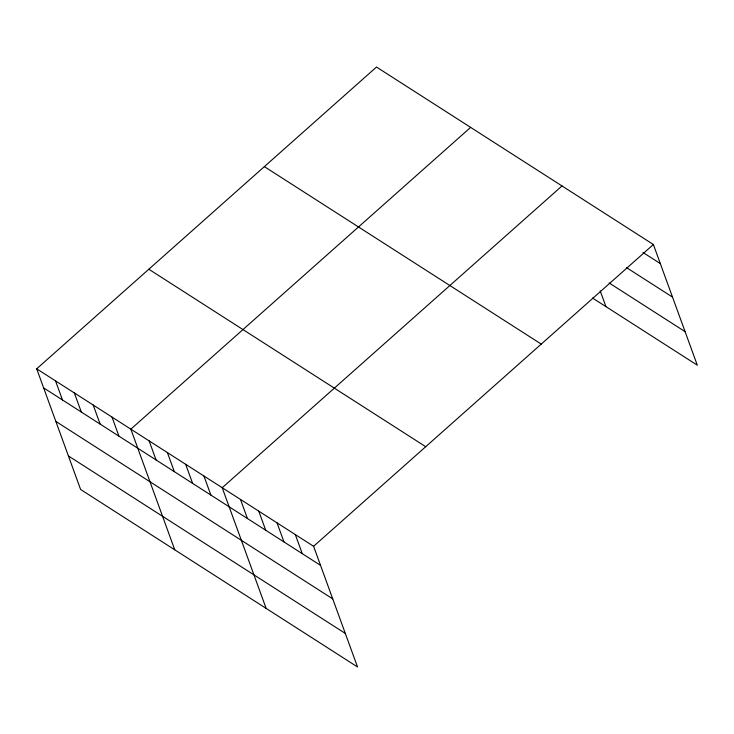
<?xml version="1.0" encoding="UTF-8"?>
<svg xmlns="http://www.w3.org/2000/svg" width="734" height="734" viewBox="0 0 734 734"><rect width="100%" height="100%" fill="white"/><g stroke="black" fill="none" stroke-linecap="round" stroke-linejoin="round"><path stroke-width="1.1" d="M36.7 368.817L313.592 546.289L357.513 666.958L80.621 489.486L36.7 368.817L376.487 67.042L653.379 244.514L697.3 365.183L592.457 297.986M470.632 127.377L130.845 429.161L174.765 549.83M562.005 185.941L222.218 487.725L266.139 608.394M313.592 546.289L653.379 244.514M643.012 252.487L660.325 263.579M626.359 267.515L672.528 297.105M609.11 282.948L685.097 331.649M264.359 166.627L541.252 344.099M148.828 269.231L425.72 446.703M43.645 387.891L320.529 565.364M55.848 421.417L332.731 598.889M68.418 455.961L345.31 633.433M600.21 290.893L605.926 306.61M295.316 534.581L302.261 553.647M277.039 522.865L283.985 541.94M258.763 511.158L265.708 530.223M240.495 499.441L247.431 518.516M203.942 476.017L210.887 495.083M185.665 464.301L192.611 483.376M167.389 452.584L174.334 471.659M149.121 440.877L156.058 459.943M112.018 417.096L118.954 436.161M93.181 405.021L100.127 424.096M74.354 392.956L81.3 412.031M55.527 380.891L62.473 399.957"/></g></svg>
